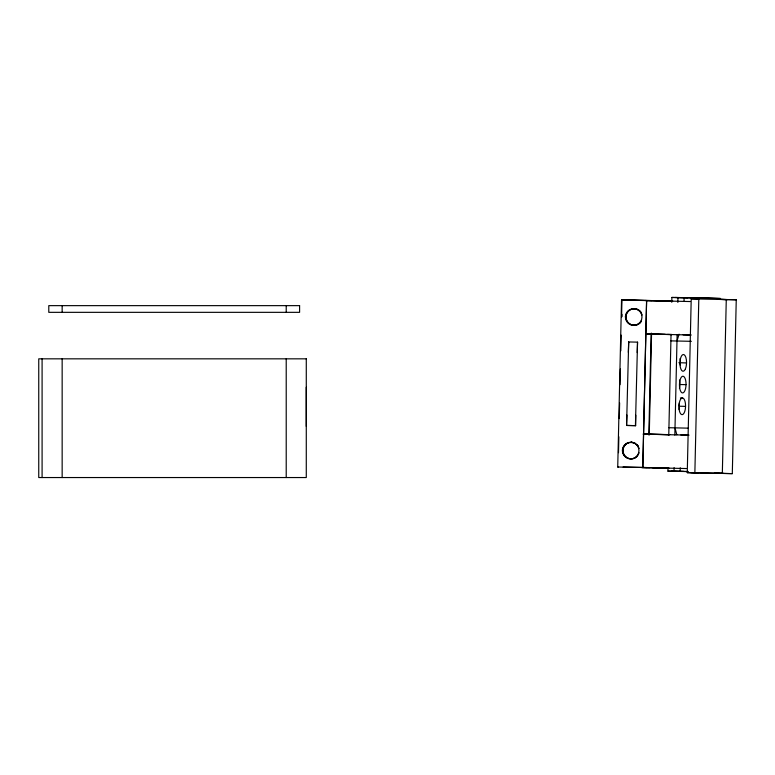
<?xml version="1.0" encoding="UTF-8"?>
<svg xmlns="http://www.w3.org/2000/svg" width="775" height="775" viewBox="0 0 775 775"><rect width="100%" height="100%" fill="white"/><g stroke="black" fill="none" stroke-linecap="round" stroke-linejoin="round"><path stroke-width="1.16" d="M306.28 426.386L306.28 387.258M647.212 467.567L617.733 467.015L621.531 300.012L622.277 300.012M618.508 452.687L618.847 436.761M619.264 418.607L619.622 402.874M620.029 384.72L620.387 368.987M620.804 350.843L621.163 335.11M621.569 316.956L621.928 301.204M621.899 316.733L621.947 314.34M635.781 415.216L635.645 425.649L626.578 425.446L628.69 341.949L628.341 352.383M626.578 425.446L626.917 415.012M635.432 425.649L637.544 342.143L637.195 352.586M648.83 434.911L651.136 333.26M649.256 434.911L651.562 333.26M687.502 471.578L667.943 471.142L668.021 467.519M668.767 434.959L671.034 334.839M671.77 302.279L671.886 297.455L687.648 297.736M674.027 471.278L674.105 467.664M674.841 435.095L677.118 334.984M677.854 302.415L677.97 297.59M680.169 471.423L680.247 467.8M684.025 301.349L684.112 297.726M687.26 472.643L691.213 298.811L726.272 299.576L722.329 473.428L687.26 472.643L698.343 472.818M694.865 472.818L698.808 298.966L691.213 298.811M714.211 473.234L732.307 473.632L736.25 299.78L719.868 299.382L727.822 299.586M625.803 317.023L626.084 314.873M622.8 450.595L623.081 448.444M670.898 340.874L676.982 341.01L679.074 334.199M641.438 321.15A8.293 8.293 0 0 1 636.411 325.016L634.26 325.306A8.293 8.293 0 0 1 625.958 317.023L626.239 314.873A8.293 8.293 0 0 1 634.241 308.721L636.449 309.031M637.108 456.436A8.293 8.293 0 0 1 633.398 458.587L631.247 458.877A8.293 8.293 0 0 1 622.945 450.595L623.226 448.444A8.293 8.293 0 0 1 631.238 442.293L633.408 442.603M634.076 325.306L634.841 325.2M631.063 458.877L631.838 458.771M626.878 300.012L672.719 301.068M623.11 467.015L649.634 467.625M651.872 300.584L621.957 300.012M617.733 467.015L618.508 467.015M671.886 297.455L710.433 298.307M710.908 298.317L720.469 298.52L712.622 298.317M718.154 299.392L736.25 299.78M645.11 300.526L672.419 301.126M671.663 334.558L645.536 333.986L689.459 334.974M683.124 334.829L691.281 335.013M676.982 341.01L691.339 341.329M668.932 427.722L688.171 428.149M643.289 434.116L669.416 434.698M680.876 434.969L689.033 435.153M641.342 467.528L668.651 468.129M675.354 297.455L712.196 298.307M720.488 298.52L697.8 298.017L707.11 298.21L699.447 298.017M621.531 300.012L690.215 301.543M646.098 333.909L665.153 334.354M667.556 334.403L671.964 334.5M645.556 333.889L651.969 334.044M628.477 341.949L637.544 342.143M678.871 362.71L686.543 362.942M679.888 384.516L686.03 384.652M680.402 397.963L682.446 398.011M679.384 406.226L685.526 406.362M626.791 425.446L635.645 425.649M643.851 434.048L669.716 434.639M643.308 434.029L647.977 434.136M643.405 434.136L687.212 435.114M652.56 467.703L668.961 468.071M642.649 467.567L686.447 468.546M671.412 471.142L688.384 471.529M667.943 471.142L683.705 471.423M690.738 472.653L732.307 473.632M715.955 473.234L723.879 473.438M633.873 308.653L636.013 309.031A8.312 8.312 0 0 1 640.382 321.935A8.312 8.312 0 0 1 626.762 321.625A8.312 8.312 0 0 1 631.712 308.934L636.391 309.002A8.293 8.293 0 0 1 641.429 312.858M630.84 442.225L632.981 442.603A8.312 8.312 0 0 1 637.35 455.506A8.312 8.312 0 0 1 623.739 455.196A8.312 8.312 0 0 1 628.68 442.506L633.378 442.573A8.293 8.293 0 0 1 635.384 443.397M634.454 308.721L635.209 308.867M631.441 442.293L632.206 442.438M675.006 427.858L676.798 434.756M286.217 305.641L286.217 312.335M286.217 358.835L286.217 477.545M62.155 305.641L62.155 312.335M62.155 358.835L62.155 477.545M42.092 358.835L42.092 477.545M641.283 321.15A8.293 8.293 0 0 1 628.196 322.836A8.293 8.293 0 0 1 630.056 309.767A8.293 8.293 0 0 1 642.155 315.047M639.104 452.716A8.293 8.293 0 0 1 626.287 457.347A8.293 8.293 0 0 1 626.433 443.717A8.293 8.293 0 0 1 639.152 448.618M637.098 444.714A8.293 8.293 0 0 1 638.416 446.429M680.053 358.612A8.36 3.294 -88.7 0 1 680.237 364.967M679.491 380.021A8.36 3.294 -88.7 0 1 679.908 384.158L679.782 386.328A8.36 3.294 -88.7 0 1 679.442 388.372M679.239 403.107A8.36 3.294 -88.7 0 1 679.413 405.218L679.355 407.398A8.36 3.294 -88.7 0 1 679.074 409.5M646.602 300.584L642.804 467.587L646.602 300.584M679.016 405.044L678.958 407.224A8.36 3.294 -88.7 0 0 681.603 414.557L682.465 414.596A8.36 3.294 -88.7 0 0 685.497 407.543L685.555 405.364A8.36 3.294 -88.7 0 0 682.911 398.03L682.048 397.992A8.36 3.294 -88.7 0 0 679.016 405.044M679.568 382.695L679.452 384.865A8.36 3.294 -88.7 0 0 681.845 392.722L682.697 392.935A8.36 3.294 -88.7 0 0 685.923 386.473L686.049 384.293A8.36 3.294 -88.7 0 0 683.647 376.437L682.794 376.233A8.36 3.294 -88.7 0 0 679.568 382.695M299.596 305.641L48.786 305.641L48.786 312.335L299.596 312.335L299.596 305.641M306.28 358.835L38.75 358.835L38.75 477.545L306.28 477.545L306.28 358.835M685.439 368.832A8.36 3.294 -88.7 0 0 684.277 354.814A8.36 3.294 -88.7 0 0 680.004 364.967A8.36 3.294 -88.7 0 0 685.439 368.832"/></g></svg>
